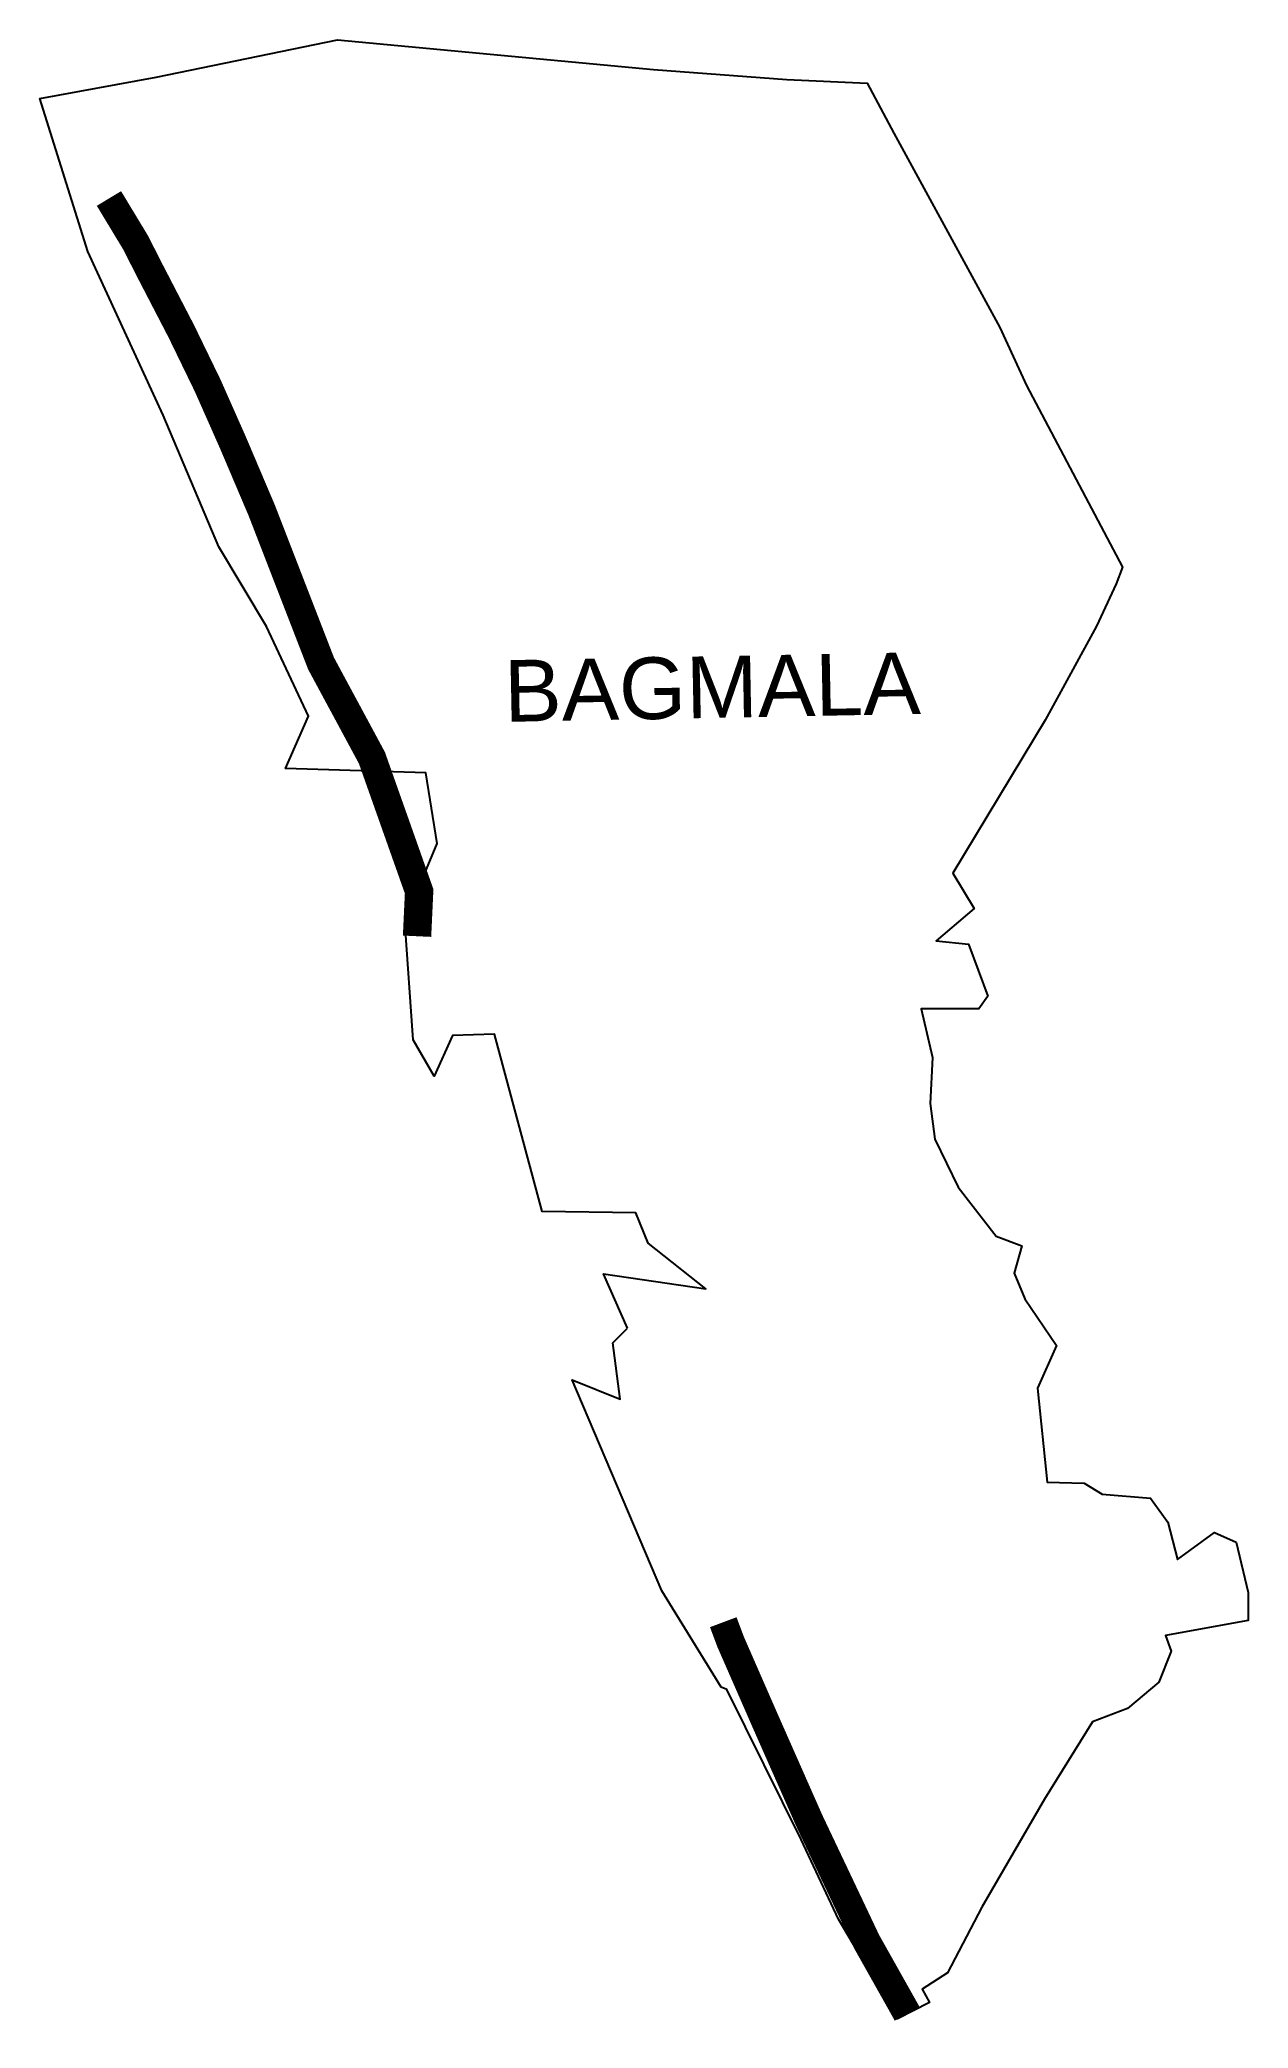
# Model space of a CAD drawing. Header units: metres. Extents: x 278692 to 280823, y 2053763 to 2057270.
import ezdxf

# ---------------------------------------------------------------- set-up
doc = ezdxf.new("R2010")
doc.units = ezdxf.units.M
doc.header["$MEASUREMENT"] = 0
for name, color, linetype in [('NATURALLY PROTECTED', 3, 'Continuous'), ('village', 3, 'Continuous'), ('VILLAGE NAME', 250, 'Continuous')]:
    doc.layers.add(name, color=color, linetype=linetype)
doc.styles.get("Standard").update_dxf_attribs({"font": 'arial.ttf'})

msp = doc.modelspace()

# ---------------------------------------------------------------- linework, layer by layer
at = {"layer": 'NATURALLY PROTECTED', "color": 116, "true_color": 0x136734, "const_width": 50, "flags": 128}
for points in [[(278813.7, 2056989.9), (278860.7, 2056912.1), (278885.2, 2056863.9), (278941.7, 2056754.9), (278987.8, 2056659.9), (279032.7, 2056558.5), (279083.3, 2056439.4), (279187.7, 2056169.9), (279277.4, 2056003.4), (279360.7, 2055767.9), (279357, 2055688.8)], [(279897, 2054479), (279909.9, 2054444.5), (279972.1, 2054302.3), (280048.7, 2054128.9), (280149.6, 2053915.9), (280219.4, 2053791.7), (280221.4, 2053787.9)]]:
    msp.add_lwpolyline(points, dxfattribs=at)
at = {"layer": 'village', "color": 3, "true_color": 0x00ff00}
msp.add_lwpolyline([(279728.4, 2054997.3), (279685.7, 2055093.3), (279866.4, 2055066.8), (279764.5, 2055147.4), (279742.9, 2055200.7), (279577.9, 2055203.2), (279493.5, 2055515.8), (279419.5, 2055513.9), (279387.1, 2055441.7), (279350.3, 2055505.9), (279335.6, 2055715.4), (279392.6, 2055852.5), (279372.3, 2055977), (279124.9, 2055984.5), (279165.3, 2056076.8), (279091.3, 2056234.8), (279007.6, 2056375.6), (278909.1, 2056607.7), (278776.3, 2056896.2), (278691.7, 2057166.4), (278897.2, 2057203.7), (279216.8, 2057269.8), (279773.7, 2057217.6), (280009.2, 2057199.9), (280151, 2057193.5), (280197.6, 2057105), (280384.7, 2056762.1), (280431.9, 2056660.2), (280600.7, 2056339.5), (280589.6, 2056310.3), (280555, 2056235.8), (280464.8, 2056069.8), (280301.6, 2055800.1), (280339.6, 2055737.7), (280272.5, 2055680.9), (280329.5, 2055675), (280363.8, 2055583), (280347.6, 2055561), (280246.1, 2055560.7), (280266.2, 2055474.8), (280261.6, 2055393.7), (280269.9, 2055330.9), (280311.2, 2055246.3), (280378, 2055159.9), (280423.5, 2055142.6), (280410.1, 2055094.3), (280428.7, 2055049.2), (280484.7, 2054966.9), (280451.3, 2054892), (280468.4, 2054725.9), (280533.1, 2054724.1), (280565.2, 2054704.9), (280650.6, 2054697.6), (280681.2, 2054655.5), (280698.2, 2054589.7), (280763.3, 2054637.3), (280801.4, 2054620.4), (280822.6, 2054531.4), (280822.7, 2054481.8), (280677.1, 2054455.5), (280687, 2054428), (280665.3, 2054373.5), (280609.9, 2054327), (280548.3, 2054303.3), (280463.7, 2054166.9), (280352.7, 2053976.2), (280292.6, 2053860.8), (280247.7, 2053831.6), (280260.6, 2053808.4), (280204.3, 2053779.3), (280100.4, 2053955.1), (280034.5, 2054095.7), (279903.3, 2054360.1), (279893.1, 2054364.2), (279788.5, 2054534), (279630.8, 2054906.4), (279715, 2054872.6), (279702.1, 2054971.9)], dxfattribs=at)
at = {"layer": 'village'}
msp.add_lwpolyline([(279702.1, 2054971.9), (279728.4, 2054997.3)], dxfattribs=at)

# ---------------------------------------------------------------- texts
at = {"layer": 'VILLAGE NAME', "insert": (279509.4, 2056175.5), "char_height": 108.748, "attachment_point": 1, "rotation": 1.1028}
msp.add_mtext_dynamic_manual_height_columns('{\\fArial|b0|i0|c0|p34;BAGMALA}', width=726.929, gutter_width=543.7, heights=[0], dxfattribs=at)

doc.saveas('drawing.dxf')
